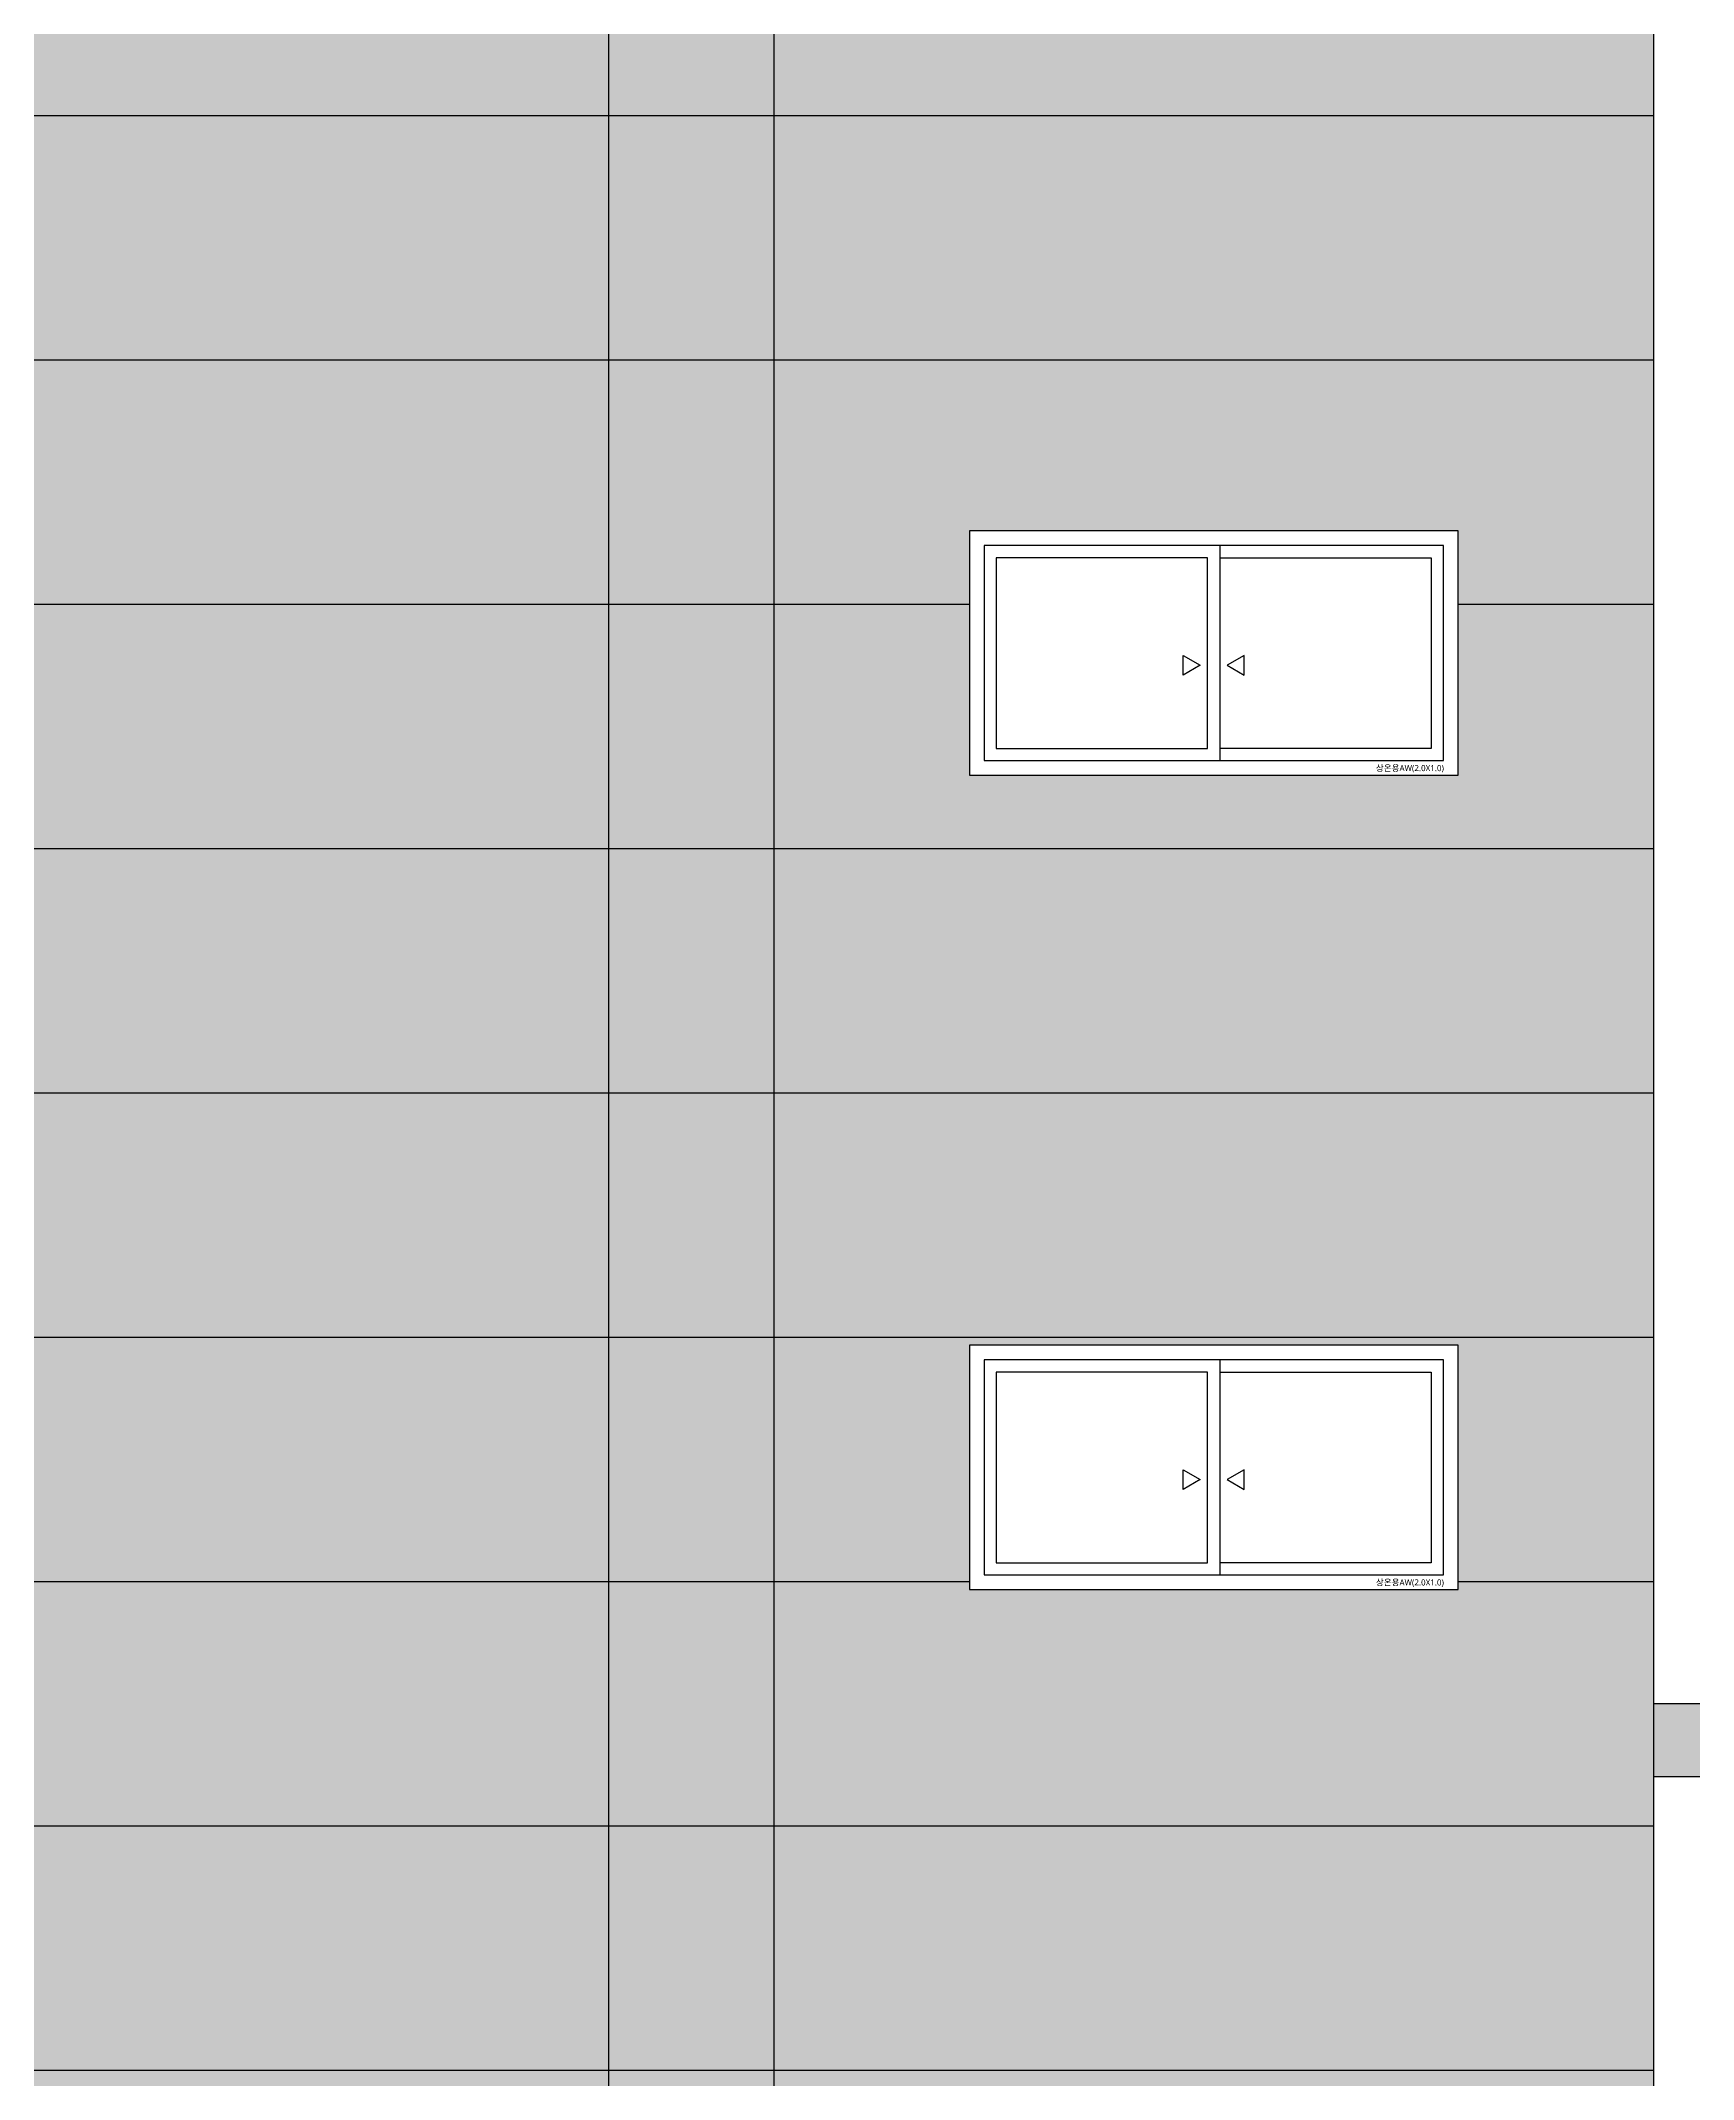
# Model space of a CAD drawing. Header units: millimetres. Extents: x 37653813 to 38677796, y 586285 to 874285.
# Drawn here: x 37977848 to 37984612, y 777505 to 785849 of the extents above; entities that cross this region are included whole.
import ezdxf

# ---------------------------------------------------------------- set-up
doc = ezdxf.new("R2010")
doc.units = ezdxf.units.MM
doc.header["$LTSCALE"] = 1000
doc.header["$MEASUREMENT"] = 0
doc.layers.get('0').update_dxf_attribs({"linetype": 'CONTINUOUS'})
doc.layers.get('Defpoints').update_dxf_attribs({"color": 161, "linetype": 'CONTINUOUS'})
for name, color, linetype in [('cen', 1, 'CONTINUOUS'), ('ELE-4', 6, 'CONTINUOUS'), ('ELE2', 3, 'CONTINUOUS'), ('WID', 4, 'CONTINUOUS'), ('WIN-G', 252, 'CONTINUOUS'), ('먹-(배면캐노피)', 10, 'CONTINUOUS'), ('먹-적색 14', 14, 'CONTINUOUS'), ('먹-적색(가로선) 26', 26, 'CONTINUOUS'), ('먹-흰색 255', 255, 'CONTINUOUS')]:
    doc.layers.add(name, color=color, linetype=linetype)
doc.styles.add('나눔바른고딕', font='NanumBarunGothic.ttf')

# ---------------------------------------------------------------- blocks, each defined once
blk = doc.blocks.new('AW(2.0X1.0)')
at = {"ltscale": 1000}
blk.add_wipeout([(887455, -28823.2), (889455, -28823.2), (889455, -27823.2), (887455, -27823.2)], dxfattribs=at).dxf.layer = 'WID'
at = {"layer": 'WID', "ltscale": 1000}
blk.add_line((888480, -27883.2), (888480, -28763.2), dxfattribs=at)
for points in [[(887455, -28823.2), (889455, -28823.2), (889455, -27823.2), (887455, -27823.2)], [(887515, -28763.2), (889395, -28763.2), (889395, -27883.2), (887515, -27883.2)]]:
    blk.add_lwpolyline(points, close=True, dxfattribs=at)
at = {"layer": 'WIN-G'}
for points in [[(888430, -27933.2), (887565, -27933.2), (887565, -28713.2), (888430, -28713.2)], [(888330.7, -28333.2), (888400, -28373.2), (888330.7, -28413.2)], [(888579.3, -28333.2), (888510, -28373.2), (888579.3, -28413.2)]]:
    blk.add_lwpolyline(points, close=True, dxfattribs=at)
blk.add_lwpolyline([(888480, -27933.2), (889345, -27933.2), (889345, -28713.2), (888480, -28713.2)], dxfattribs=at)
at = {"layer": 'Defpoints', "style": '나눔바른고딕'}
blk.add_text('상온용AW(2.0X1.0)', height=25, dxfattribs=at).set_placement((889119, -28806.4))

msp = doc.modelspace()

# ---------------------------------------------------------------- hatches: boundary and pattern name
at = {"layer": '먹-(배면캐노피)', "ltscale": 0.1}
h = msp.add_hatch(color=256, dxfattribs=at)
h.dxf.hatch_style = 1
h.paths.add_polyline_path([(37985324, 778742.5), (37985324, 779042.5), (37984449, 779042.5), (37984449, 778742.5)])
at = {"layer": '먹-적색 14', "ltscale": 0.1}
h = msp.add_hatch(dxfattribs=at)
h.set_pattern_fill('DOTS', color=256, scale=3000)
h.paths.add_polyline_path([(37969524, 764764.6), (37975117.2, 768642.5), (37976123.3, 768642.5), (37980849, 771661.7), (37980849, 775942.5), (37980849, 831692.5), (37969524, 831692.5)])
at = {"layer": '먹-흰색 255', "ltscale": 0.1}
h = msp.add_hatch(dxfattribs=at)
h.set_pattern_fill('DOTS', color=256, scale=3000)
h.paths.add_polyline_path([(37984449, 831692.5), (37980849, 831692.5), (37980849, 774036.1), (37984449, 774036.1)])

# ---------------------------------------------------------------- linework, layer by layer
at = {"layer": 'cen', "ltscale": 0.1}
msp.add_line((37980174, 749542.5), (37980174, 836435.4), dxfattribs=at)
at = {"layer": 'ELE-4', "ltscale": 0.1}
msp.add_lwpolyline([(37980849, 831692.5), (37984449, 831692.5), (37984449, 774036.1), (37980849, 774036.1)], dxfattribs=at)
at = {"layer": 'ELE2', "ltscale": 0.1}
msp.add_lwpolyline([(37803499, 776642.5), (37803499, 828142.5), (37966624, 828142.5), (37966624, 831692.5), (37980849, 831692.5), (37980849, 771661.7)], dxfattribs=at)
at = {"layer": 'ELE2'}
msp.add_lwpolyline([(37984449, 779042.5), (37985324, 779042.5), (37985324, 778742.5), (37984449, 778742.5)], dxfattribs=at)
at = {"layer": '먹-적색(가로선) 26', "ltscale": 0.1}
for points in [[(37969524, 785542.5), (37984449, 785542.5)], [(37969524, 784542.5), (37984449, 784542.5)], [(37969524, 783542.5), (37984449, 783542.5)], [(37969524, 782542.5), (37984449, 782542.5)], [(37969524, 781542.5), (37984449, 781542.5)], [(37969524, 780542.5), (37984449, 780542.5)], [(37969524, 779542.5), (37984449, 779542.5)], [(37969524, 778542.5), (37984449, 778542.5)], [(37969524, 777542.5), (37984449, 777542.5)]]:
    msp.add_lwpolyline(points, dxfattribs=at)

# ---------------------------------------------------------------- next in the draw order: block references
for p in [(37094194, 811665.6), (37094194, 808332.3)]:
    msp.add_blockref('AW(2.0X1.0)', p)

doc.saveas('drawing.dxf')
